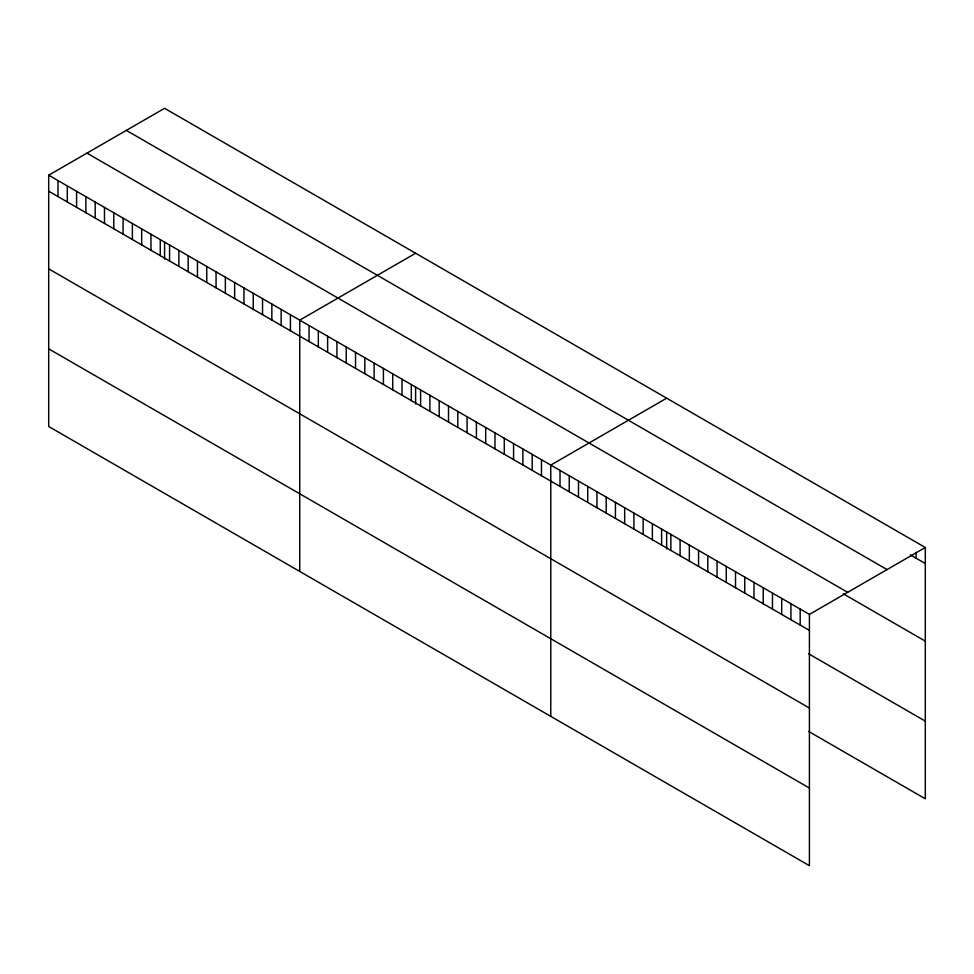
<?xml version="1.0" encoding="UTF-8"?>
<svg xmlns="http://www.w3.org/2000/svg" width="974" height="974" viewBox="0 0 974 974"><rect width="100%" height="100%" fill="white"/><g stroke="black" fill="none" stroke-linecap="round" stroke-linejoin="round"><path stroke-width="1.46" d="M48.7 175.21L809.418 614.411L809.418 865.691L48.7 426.502L48.7 175.21L164.582 108.309L925.3 547.498L925.3 798.79L808.676 731.45M415.618 253.24L299.736 320.154L299.736 571.434M666.654 398.183L550.773 465.085L550.773 716.365M809.418 614.411L925.3 547.498M910.288 554.839L925.3 563.508M126.34 130.382L887.058 569.583M86.942 153.137L847.66 592.326M843.314 593.811L925.3 641.148M48.7 191.208L809.418 630.409M808.676 653.81L925.3 721.137M48.7 268.861L809.418 708.049M48.7 348.85L809.418 788.051M916.059 552.355L916.059 558.175M800.178 609.079L800.178 625.077M790.937 603.746L790.937 619.744M781.708 598.413L781.708 614.411M772.467 593.081L772.467 609.079M763.226 587.748L763.226 603.746M753.986 582.415L753.986 598.413M744.757 577.083L744.757 593.081M735.516 571.75L735.516 587.748M726.275 566.418L726.275 582.415M717.047 561.073L717.047 577.083M707.806 555.74L707.806 571.75M698.565 550.407L698.565 566.418M689.336 545.075L689.336 561.085M680.096 539.742L680.096 555.74M670.855 534.409L670.855 550.407M666.654 531.816L666.654 548.959M661.614 529.077L661.614 545.075M652.385 523.744L652.385 539.742M643.144 518.412L643.144 534.409M633.904 513.079L633.904 529.077M624.675 507.746L624.675 523.744M615.434 502.414L615.434 518.412M606.193 497.081L606.193 513.079M596.952 491.748L596.952 507.746M587.724 486.416L587.724 502.414M578.483 481.083L578.483 497.081M569.242 475.75L569.242 491.748M560.013 470.418L560.013 486.416M541.471 459.716L541.471 475.714M532.181 454.347L532.181 470.345M522.88 448.977L522.88 464.975M513.578 443.608L513.578 459.606M504.288 438.239L504.288 454.237M494.987 432.87L494.987 448.88M485.685 427.513L485.685 443.511M476.396 422.144L476.396 438.142M467.094 416.775L467.094 432.773M457.792 411.405L457.792 427.403M448.503 406.036L448.503 422.034M439.201 400.667L439.201 416.665M429.899 395.298L429.899 411.296M420.61 389.929L420.61 405.927M415.618 386.885L415.618 404.027M411.308 384.56L411.308 400.57M402.006 379.19L402.006 395.201M392.717 373.833L392.717 389.831M383.415 368.464L383.415 384.462M374.113 363.095L374.113 379.093M364.824 357.726L364.824 373.724M355.522 352.357L355.522 368.355M346.22 346.988L346.22 362.985M336.931 341.618L336.931 357.616M327.629 336.249L327.629 352.247M318.328 330.88L318.328 346.89M309.038 325.511L309.038 341.521M290.435 314.785L290.435 330.783M281.145 309.415L281.145 325.413M271.843 304.046L271.843 320.044M262.542 298.677L262.542 314.675M253.252 293.308L253.252 309.306M243.95 287.939L243.95 303.937M234.649 282.57L234.649 298.568M225.359 277.2L225.359 293.211M216.058 271.843L216.058 287.841M206.756 266.474L206.756 282.472M197.466 261.105L197.466 277.103M188.165 255.736L188.165 271.734M178.863 250.367L178.863 266.365M169.573 244.998L169.573 260.995M164.582 241.954L164.582 259.096M160.272 239.628L160.272 255.626M150.97 234.259L150.97 250.257M141.68 228.89L141.68 244.888M132.379 223.521L132.379 239.531M123.077 218.164L123.077 234.162M113.788 212.795L113.788 228.793M104.486 207.425L104.486 223.423M95.184 202.056L95.184 218.054M85.895 196.687L85.895 212.685M76.593 191.318L76.593 207.316M67.291 185.949L67.291 201.947M58.002 180.58L58.002 196.578"/></g></svg>
